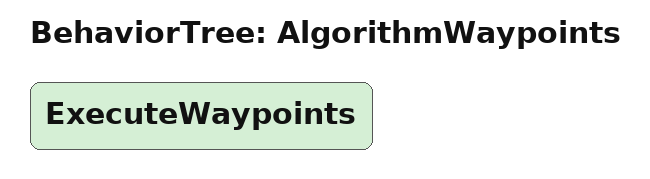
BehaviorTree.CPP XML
<root BTCPP_format="4" main_tree_to_execute="AlgorithmWaypoints">
  <BehaviorTree ID="AlgorithmWaypoints">
    <ExecuteWaypoints/>
  </BehaviorTree>
</root>
